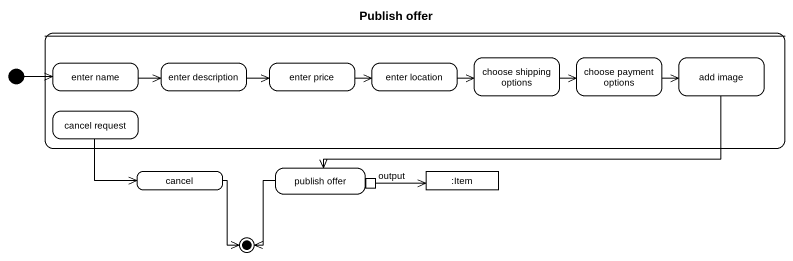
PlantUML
@startuml
title Publish offer
hide empty description
state " " as state1 {
  state "enter name" as enter_name
  state "enter description" as enter_description
  state "enter price" as enter_price
  state "enter location" as enter_location
  state "choose shipping options" as choose_shipping_options
  state "choose payment options" as choose_payment_options
  state "add image" as add_image
  state "cancel request" as cancel_request
}
state initial1 <<start>>
state "publish offer" as publish_offer {
  state output <<outputPin>>
}
state cancel
state ":Item" as Item <<object>>
initial1 -right-> enter_name
enter_name -right-> enter_description
enter_description -right-> enter_price
enter_price -right-> enter_location
enter_location -right-> choose_shipping_options
choose_shipping_options -right-> choose_payment_options
choose_payment_options -right-> add_image
add_image -left-> publish_offer
cancel_request --> cancel
output -right-> Item
publish_offer --> [*]
cancel --> [*]
@enduml
